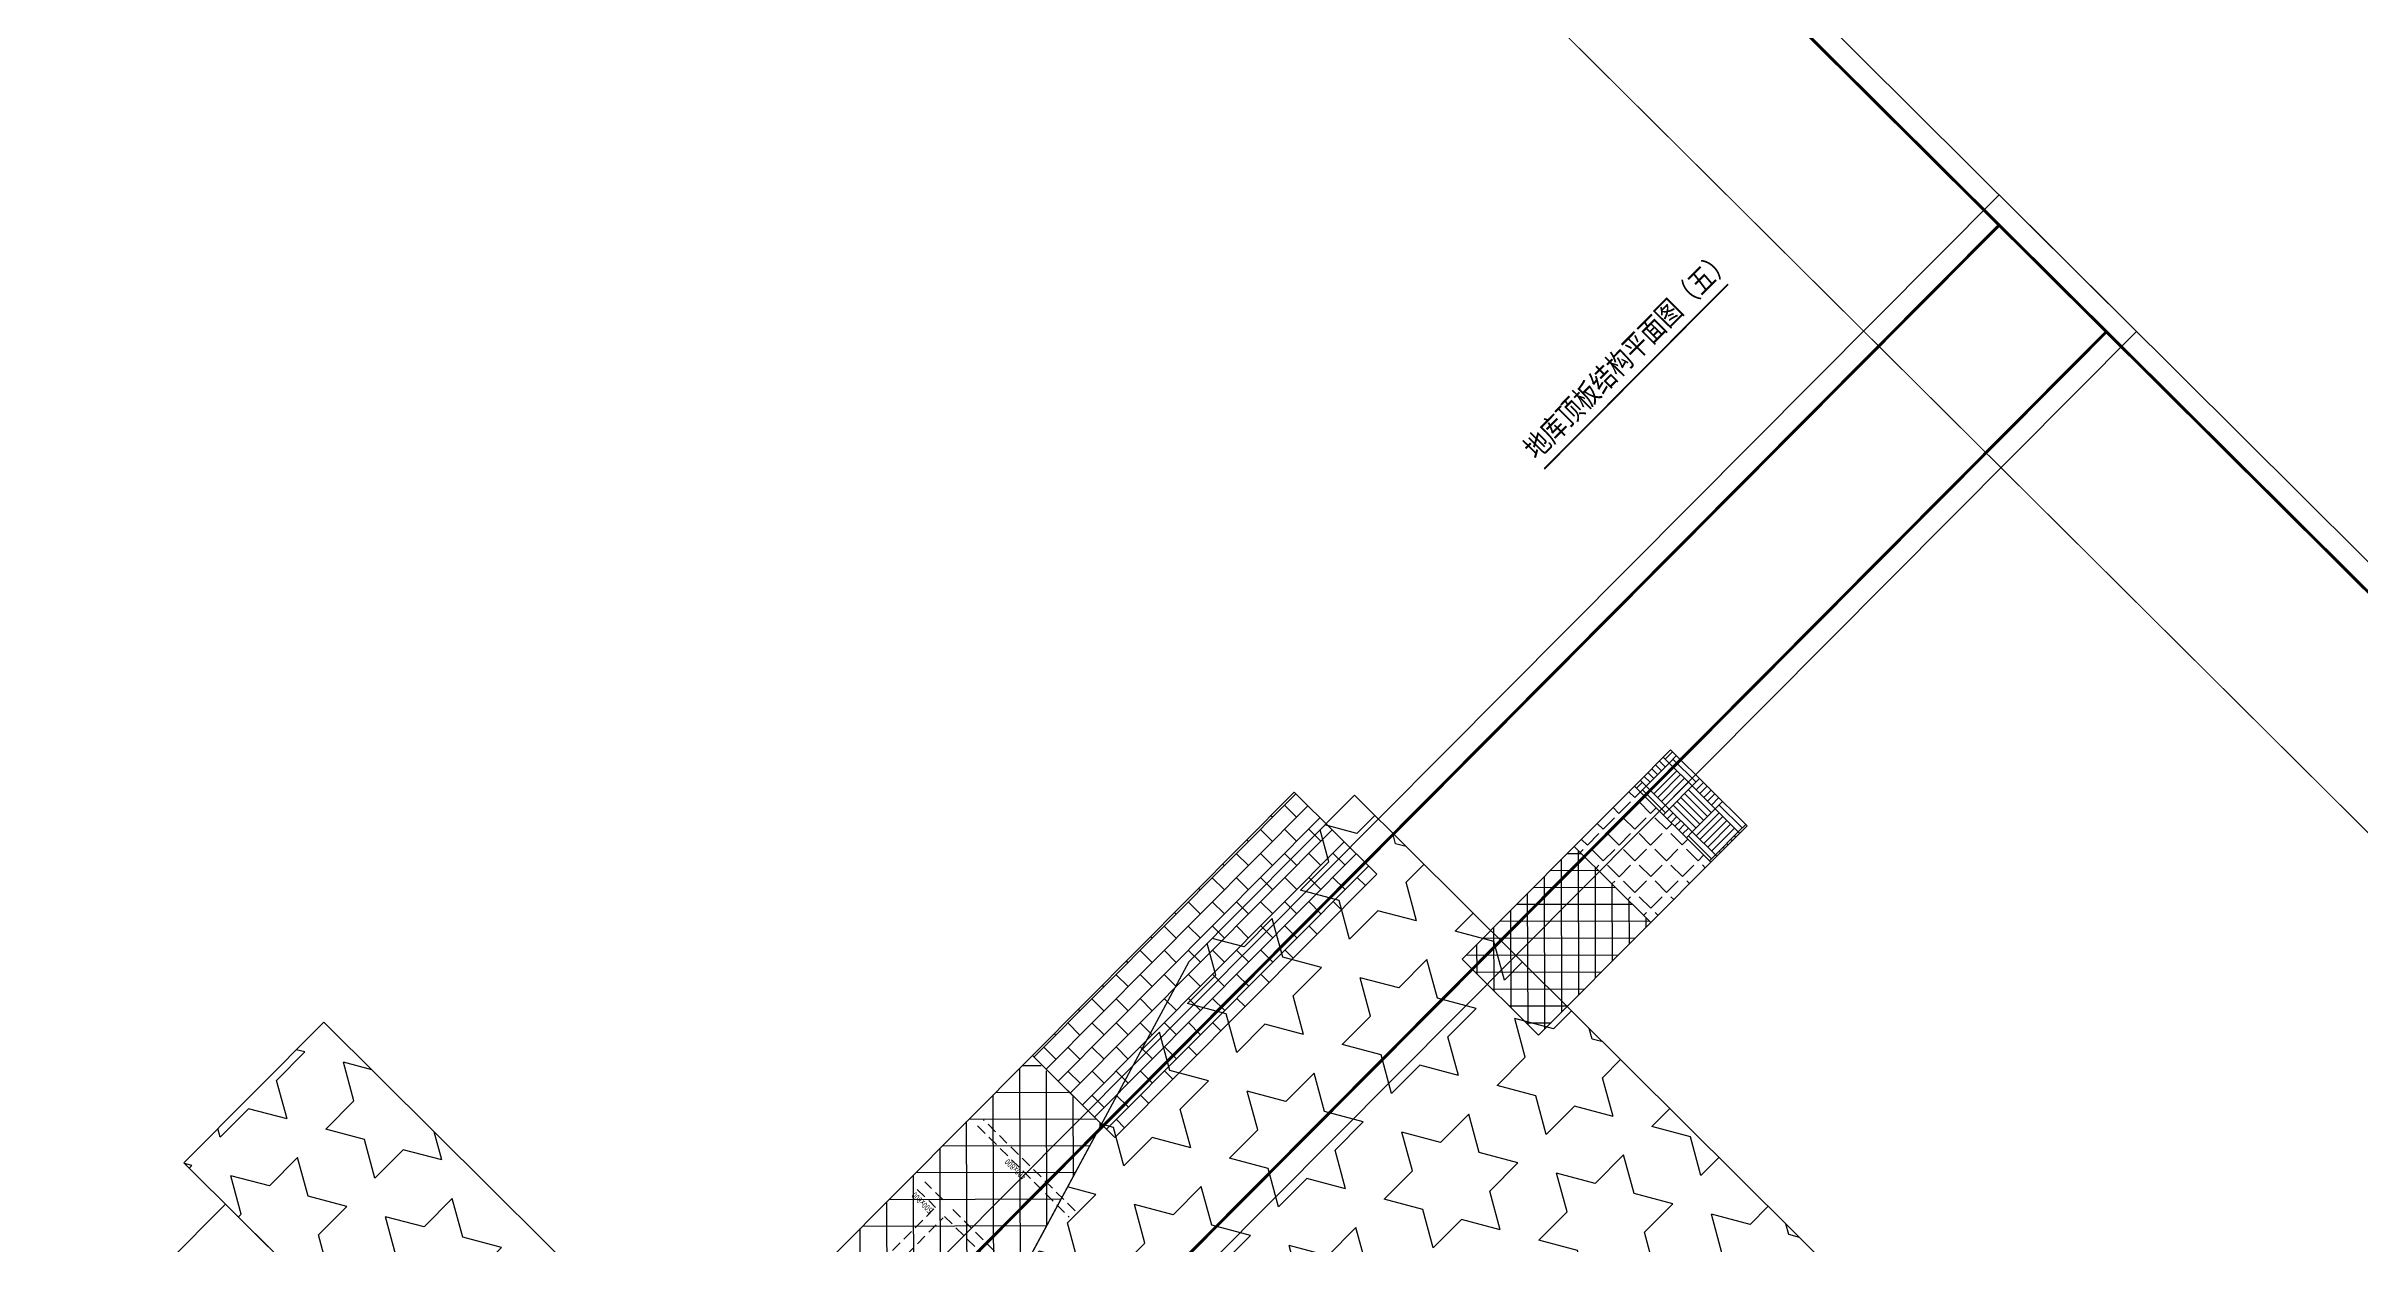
# Model space of a CAD drawing. Extents: x 175043 to 520012312, y -19343 to 3500891844.
# Drawn here: x 518793708 to 518902114, y 3499994614 to 3500050739 of the extents above; entities that cross this region are included whole.
import ezdxf
from ezdxf.enums import TextEntityAlignment as Align

# ---------------------------------------------------------------- set-up
doc = ezdxf.new("R2010")
doc.units = 0
doc.header["$LTSCALE"] = 1000
doc.header["$MEASUREMENT"] = 0
for name, pattern in [('__附着_A09-地下室平面_TEN25IWV_设计区$0$CENTER', [2, 1.25, -0.25, 0.25, -0.25]), ('__附着_A09-地下室平面_TEN25IWV_设计区$0$DOTE', [2.42, 2, -0.2, 0.02, -0.2]), ('DASHED', [0.75, 0.5, -0.25])]:
    doc.linetypes.add(name, pattern=pattern)
doc.layers.get('0').update_dxf_attribs({"linetype": 'CONTINUOUS'})
for name, color, linetype in [('__附着_A09-地下室平面_TEN25IWV_设计区$0$AD-AXIS-DIMS', 3, 'CONTINUOUS'), ('__附着_A09-地下室平面_TEN25IWV_设计区$0$XD-AXIS-AXIS', 1, '__附着_A09-地下室平面_TEN25IWV_设计区$0$CENTER'), ('AE-EQPM-TOLT', 70, 'CONTINUOUS'), ('S_BEAM', 4, 'DASHED'), ('S_BEAM_TEXT_HORZ', 7, 'CONTINUOUS'), ('S_PLAN_HACH', 254, 'CONTINUOUS'), ('S_PLAN_TOPC', 7, 'CONTINUOUS'), ('S_STAR', 243, 'CONTINUOUS')]:
    doc.layers.add(name, color=color, linetype=linetype)
doc.layers.add('内框', color=8, linetype='CONTINUOUS', plot=False)
doc.styles.add('__附着_A09-地下室平面_TEN25IWV_设计区$0$TH-STYLE3', font='tssdeng.shx', dxfattribs={"width": 0.7, "bigfont": 'tssdchn.shx'})
doc.styles.add('TH-STYLE2', font='', dxfattribs={"width": 0.8})
doc.styles.add('样式 1_yjk', font='Tssdeng.shx', dxfattribs={"width": 0.7, "bigfont": 'Tssdchn.shx'})
doc.styles.add('黑体', font='simhei.ttf')
doc.styles.get('TH-STYLE2').set_extended_font_data('STXihei')
doc.dimstyles.new('__附着_A09-地下室平面_TEN25IWV_设计区$0$TH-DIM150', dxfattribs={"dimscale": 150, "dimtxt": 2.5, "dimasz": 2, "dimexe": 1, "dimexo": 1, "dimgap": 0.8, "dimtad": 1, "dimdec": 0, "dimdsep": 46, "dimtxsty": '__附着_A09-地下室平面_TEN25IWV_设计区$0$TH-STYLE3', "dimblk1": '__附着_A09-地下室平面_TEN25IWV_设计区$0$_ArchTick', "dimblk2": '__附着_A09-地下室平面_TEN25IWV_设计区$0$_ArchTick', "dimsah": 1, "dimcen": -1, "dimclrd": 256, "dimclre": 256, "dimclrt": 256, "dimazin": 0, "dimtfac": 1, "dimtdec": 0, "dimtix": 1, "dimtmove": 2, "dimatfit": 0, "dimldrblk": '__附着_A09-地下室平面_TEN25IWV_设计区$0$_ArchTick', "dimfxl": 0, "dimtolj": 1, "dimtzin": 0, "dimlwd": -1, "dimlwe": -1, "dimarcsym": 0})

# ---------------------------------------------------------------- blocks, each defined once
blk = doc.blocks.new('THAPE_A0L_inner')
at = {"layer": '内框'}
blk.add_line((1179, 774), (1179, 802), dxfattribs=at)
blk.add_lwpolyline([(0, 0), (1189, 0), (1189, 841), (0, 841)], close=True, dxfattribs=at)
at = {"layer": '内框', "const_width": 1.4}
blk.add_lwpolyline([(25, 831), (25, 10), (1179, 10), (1179, 831)], close=True, dxfattribs=at)
at = {"layer": '内框', "const_width": 0.5}
blk.add_lwpolyline([(1099, 831), (1099, 10)], dxfattribs=at)
at = {"layer": '内框', "style": '黑体', "width": 0.8}
blk.add_attdef('内框名称', (66.2, 847), '', height=9, dxfattribs=at)
blk = doc.blocks.new('__附着_A09-地下室平面_TEN25IWV_设计区$0$_ArchTick')
at = {"color": 0, "linetype": 'ByBlock', "const_width": 0.4}
blk.add_lwpolyline([(-0.5, -0.5), (0.5, 0.5)], dxfattribs=at)
blk = doc.blocks.new('*D89')
at = {"layer": '__附着_A09-地下室平面_TEN25IWV_设计区$0$AD-AXIS-DIMS', "transparency": 16777216}
for p, q in [((-4800, 25200), (-5550, 25200)), ((-5400, 0), (-5400, 25200)), ((-4800, 0), (-5550, 0))]:
    blk.add_line(p, q, dxfattribs=at)
at = {"layer": '__附着_A09-地下室平面_TEN25IWV_设计区$0$AD-AXIS-DIMS', "transparency": 16777216, "xscale": 300, "yscale": 300, "zscale": 300}
for p, rotation in [((-5400, 25200), 90), ((-5400, 0), 270)]:
    blk.add_blockref('__附着_A09-地下室平面_TEN25IWV_设计区$0$_ArchTick', p, dxfattribs=dict(at, rotation=rotation))
at = {"layer": '__附着_A09-地下室平面_TEN25IWV_设计区$0$AD-AXIS-DIMS', "transparency": 16777216, "insert": (-5708, 12600), "char_height": 375, "attachment_point": 5, "rotation": 90, "style": '__附着_A09-地下室平面_TEN25IWV_设计区$0$TH-STYLE3'}
blk.add_mtext('\\A1;25200', dxfattribs=at)
blk = doc.blocks.new('__附着_A09-地下室平面_TEN25IWV_设计区$0$A$C3A6377CA')
at = {"layer": '__附着_A09-地下室平面_TEN25IWV_设计区$0$AD-AXIS-DIMS'}
dim = blk.add_linear_dim(base=(-5400, 25200), p1=(-4200, 0), p2=(-4200, 25200), angle=90, dimstyle='__附着_A09-地下室平面_TEN25IWV_设计区$0$TH-DIM150', dxfattribs=at)
dim.commit()
dim.dimension.update_dxf_attribs({"geometry": '*D89', "text_midpoint": (-5707.5, 12600)})

msp = doc.modelspace()

# ---------------------------------------------------------------- hatches: boundary and pattern name
at = {"layer": 'AE-EQPM-TOLT'}
h = msp.add_hatch(dxfattribs=at)
h.set_pattern_fill('AR-PARQ1', color=243, scale=500, angle=0.00003904)
h.set_pattern_definition([(135.1573, (518839106.9, 3499796143.7), (-2155.253, -5.918), [1524, -1524]), (135.1573, (518839286, 3499796323.8), (-2155.253, -5.918), [1524, -1524]), (135.1573, (518839465.1, 3499796503.9), (-2155.253, -5.918), [1524, -1524]), (135.1573, (518839644.2, 3499796684), (-2155.253, -5.918), [1524, -1524]), (135.1573, (518839823.3, 3499796864.1), (-2155.253, -5.918), [1524, -1524]), (135.1573, (518840002.5, 3499797044.2), (-2155.253, -5.918), [1524, -1524]), (135.1573, (518840181.6, 3499797224.3), (-2155.253, -5.918), [1524, -1524]), (45.1573, (518838026.3, 3499797218.4), (2155.253, 5.918), [1524, -1524]), (45.1573, (518837846.2, 3499797397.5), (2155.253, 5.918), [1524, -1524]), (45.1573, (518837666.1, 3499797576.6), (2155.253, 5.918), [1524, -1524]), (45.1573, (518837486, 3499797755.7), (2155.253, 5.918), [1524, -1524]), (45.1573, (518837306, 3499797934.8), (2155.253, 5.918), [1524, -1524]), (45.1573, (518837125.8, 3499798113.9), (2155.253, 5.918), [1524, -1524]), (45.1573, (518836945.7, 3499798293), (2155.253, 5.918), [1524, -1524])])
h.paths.add_polyline_path([(518873403.9679, 3500014204.3554), (518871711.5781, 3500012502.6455), (518868130.8968, 3500016063.7158), (518869823.2866, 3500017765.4257)])
h = msp.add_hatch(dxfattribs=at)
h.set_pattern_fill('ANGLE', color=243, scale=300, angle=0.00003904)
h.set_pattern_definition([(45.15733, (518839106.9, 3499796143.7), (-742.9027, 738.834), [762, -285.75]), (135.15733, (518839106.9, 3499796143.7), (-738.834, -742.9027), [762, -285.75])])
h.paths.add_polyline_path([(518865310.247, 3500013227.5326), (518868130.8968, 3500016063.7158), (518871711.5781, 3500012502.6455), (518868890.9283, 3500009666.4623)])
h = msp.add_hatch(dxfattribs=at)
h.set_pattern_fill('AR-B816', color=243, scale=100)
h.set_pattern_definition([(45.1573, (518829702.5, 3500002098.85), (-567.237, 564.13), []), (135.1573, (518829702.5, 3500002098.85), (-1131.367, -3.107), [800, -800])])
h.paths.add_polyline_path([(518839916.6624, 3500003435.0163), (518852186.5206, 3500015772.4409), (518856050.6812, 3500011929.4439), (518843780.823, 3499999592.0193)])
h = msp.add_hatch(dxfattribs=at)
h.set_pattern_fill('ANSI37', color=243, scale=500, angle=0.00003904)
h.set_pattern_definition([(90.15733, (518839106.9, 3499796143.7), (-793.747, -2.1796), []), (180.15733, (518839106.9, 3499796143.7), (2.1796, -793.747), [])])
h.paths.add_polyline_path([(518860056.7869, 3500007945.1415), (518865310.247, 3500013227.5326), (518868890.9283, 3500009666.4623), (518863637.4681, 3500004384.0711)])
h = msp.add_hatch(dxfattribs=at)
h.set_pattern_fill('ANSI37,_O', color=243, scale=10000, angle=0.00003904)
h.set_pattern_definition([(90.1577, (518556661.9, 3499608429.6), (-1249.9953, -3.4406), []), (180.1577, (518556661.9, 3499608429.6), (3.4406, -1249.9953), [])])
h.paths.add_polyline_path([(518877663.3414, 3499956515.4765), (518892119.6264, 3499971051.389), (518887227.2104, 3499975917.0099), (518872771.3448, 3499961381.532), (518854655.2248, 3499979398.4323), (518853244.8983, 3499977980.3424), (518838870.2675, 3499992276.2451), (518843149.9162, 3500000219.4702), (518839881.4958, 3500003399.6426), (518824191.4884, 3499987623.2553), (518867301.4854, 3499944749.3664), (518869240.6553, 3499946699.2648), (518893206.4031, 3499922864.7744), (518891126.313, 3499920773.1797), (518900489.7761, 3499911460.9991), (518890864.1683, 3499901782.3828), (518897206.2624, 3499895475.0236), (518900837.8529, 3499899126.6134), (518911468.2738, 3499909780.1235), (518911450.5476, 3499909797.7526), (518911944.1613, 3499910294.0847), (518912440.4934, 3499909800.471), (518912349.1518, 3499909708.6263), (518916582.5238, 3499904534.8604), (518916591.5109, 3499904543.897), (518917087.8429, 3499904050.2832), (518916594.2695, 3499903553.9921), (518922226.2898, 3499897954.3147), (518923759.5194, 3499896119.469), (518924893.0166, 3499894118.9437), (518925887.5984, 3499890847.2604), (518949445.9786, 3499914039.0059), (518930868.9789, 3499932514.2618), (518916412.6939, 3499917978.3493)])
h.paths.add_polyline_path([(518931498.1165, 3499896488.6685), (518926283.184, 3499901675.0455), (518928257.643, 3499903660.3757), (518933472.5756, 3499898473.9987)], flags=16)
at = {"layer": 'S_PLAN_HACH', "transparency": 33554508}
h = msp.add_hatch(dxfattribs=at)
h.set_pattern_fill('STARS', color=256, scale=15000)
h.set_pattern_definition([(45.1573, (518829702.5, 3500002099), (-2302.7, 2290.08), [1875, -1875]), (105.1573, (518829702.5, 3500002099), (-3134.62, -849.15), [1875, -1875]), (165.1573, (518829212.2, 3500003908.6), (-831.92, -3139.23), [1875, -1875])])
h.paths.add_polyline_path([(518872771.3448, 3499961381.532), (518891070.3101, 3499979781.2703), (518855015.3316, 3500015638.7803), (518847251.4931, 3500007832.1861), (518838870.2675, 3499992276.2451), (518853244.8999, 3499977980.3407), (518854655.2248, 3499979398.4323)])
h = msp.add_hatch(dxfattribs=at)
h.set_pattern_fill('STARS', color=256, scale=15000)
h.set_pattern_definition([(45.1573, (518774045.8, 3499953226.2), (-2302.69, 2290.08), [1875, -1875]), (105.1573, (518774045.8, 3499953226.2), (-3134.62, -849.15), [1875, -1875]), (165.1573, (518773555.5, 3499955036), (-831.92, -3139.23), [1875, -1875])])
h.paths.add_polyline_path([(518888567.9791, 3499899623.5201), (518900414.7185, 3499911535.4861), (518891126.2239, 3499920773.1194), (518893206.3962, 3499922864.7675), (518869240.6621, 3499946699.2717), (518867301.214, 3499944749.6363), (518861203.665, 3499950813.7657), (518806713.5272, 3500005005.5304), (518800155.5818, 3499998411.4738), (518821356.0367, 3499977327.1067), (518815432.6689, 3499971371.1255), (518847091.5503, 3499939885.5995), (518845116.4746, 3499937899.6492), (518870642.7231, 3499912514.4147), (518873110.7932, 3499914996.0737)])
h.paths.add_polyline_path([(518829345.7282, 3499977561.1752), (518831813.7257, 3499980042.7641), (518837486.1205, 3499974401.4964), (518835018.1182, 3499971919.9028)], flags=16)
h.paths.add_polyline_path([(518835230.8037, 3499971708.3234), (518837698.806, 3499974189.9171), (518843442.0757, 3499968478.1024), (518840974.0734, 3499965996.5087)], flags=16)
h.paths.add_polyline_path([(518841186.3346, 3499965784.5027), (518843654.3369, 3499968266.0964), (518849397.6066, 3499962554.2815), (518846929.6043, 3499960072.6879)], flags=16)
h.paths.add_polyline_path([(518847178.0319, 3499959897.0223), (518849610.3057, 3499962342.7412), (518855176.3272, 3499956807.204), (518852744.0535, 3499954361.4851)], flags=16)
h.paths.add_polyline_path([(518823318.8423, 3499983555.0604), (518825786.8408, 3499986036.6502), (518831601.0167, 3499980254.318), (518829124.9573, 3499977764.6262)], flags=16)
h.paths.add_polyline_path([(518884958.9271, 3499926413.1363), (518887285.952, 3499928752.9175), (518892993.77, 3499923076.3602), (518890666.7452, 3499920736.579)], flags=16)
h.paths.add_polyline_path([(518879002.8802, 3499932336.4382), (518881329.9051, 3499934676.2195), (518887073.1748, 3499928964.4047), (518884746.1499, 3499926624.6234)], flags=16)
h.paths.add_polyline_path([(518873046.9036, 3499938259.8107), (518875373.9284, 3499940599.592), (518881117.1981, 3499934887.7772), (518878790.1733, 3499932547.9959)], flags=16)
h.paths.add_polyline_path([(518867126.3748, 3499944147.9216), (518869453.3997, 3499946487.7029), (518875161.2176, 3499940811.1458), (518872834.1927, 3499938471.3645)], flags=16)
h.paths.add_polyline_path([(518887184.0913, 3499901422.9247), (518892508.2212, 3499906776.0668), (518893890.7852, 3499905401.0747), (518888566.8084, 3499900047.7788)], flags=16)
h.paths.add_polyline_path([(518892719.6976, 3499906988.8541), (518898466.7712, 3499912767.5768), (518899849.4104, 3499911392.5099), (518894102.3368, 3499905613.7872)], flags=16)

# ---------------------------------------------------------------- linework, layer by layer
at = {"layer": 'AE-EQPM-TOLT', "color": 243}
for points in [[(518873403.9679, 3500014204.3554), (518871711.5781, 3500012502.6455), (518868130.8968, 3500016063.7158), (518869823.2866, 3500017765.4257)], [(518865310.247, 3500013227.5326), (518868130.8968, 3500016063.7158), (518871711.5781, 3500012502.6455), (518868890.9283, 3500009666.4623)], [(518839916.6624, 3500003435.0163), (518852186.5206, 3500015772.4409), (518856050.6812, 3500011929.4439), (518843780.823, 3499999592.0193)], [(518860056.7869, 3500007945.1415), (518865310.247, 3500013227.5326), (518868890.9283, 3500009666.4623), (518863637.4681, 3500004384.0711)]]:
    msp.add_lwpolyline(points, close=True, dxfattribs=at)
msp.add_lwpolyline([(518838870.2675, 3499992276.2451), (518843149.9162, 3500000219.4702), (518839916.3956, 3500003435.2817), (518824191.217, 3499987623.5253)], dxfattribs=at)
at = {"layer": 'S_BEAM'}
for p, q in [((518837344.6878, 3500000139.9633), (518841634.4871, 3499995873.6661)), ((518841916.5523, 3499996157.2842), (518837626.7528, 3500000423.5816)), ((518835727.8259, 3499996670.6504), (518834876.9709, 3499997516.8453)), ((518834524.3897, 3499997162.3224), (518835375.2446, 3499996316.1275)), ((518835304.7023, 3499996245.2489), (518830403.8598, 3499991317.4175)), ((518830829.2873, 3499990894.3201), (518835730.1297, 3499995822.1514)), ((518835800.6778, 3499995893.0357), (518839381.48, 3499992332.0348)), ((518839734.0612, 3499992686.5577), (518836153.259, 3499996247.5586))]:
    msp.add_line(p, q, dxfattribs=at)
at = {"layer": 'S_PLAN_HACH', "transparency": 33554559}
msp.add_lwpolyline([(518872771.3448, 3499961381.532), (518891070.3101, 3499979781.2703), (518855015.3316, 3500015638.7803), (518847251.4931, 3500007832.1861), (518838870.2675, 3499992276.2451), (518853244.8999, 3499977980.3407), (518854655.2248, 3499979398.4323)], close=True, dxfattribs=at)
at = {"layer": 'S_PLAN_HACH', "transparency": 33554508}
msp.add_lwpolyline([(518888567.9791, 3499899623.5201), (518900414.7185, 3499911535.4861), (518891126.2239, 3499920773.1194), (518893206.3962, 3499922864.7675), (518869240.6621, 3499946699.2717), (518867301.214, 3499944749.6363), (518861203.665, 3499950813.7657), (518806713.5272, 3500005005.5304), (518800155.5818, 3499998411.4738), (518821356.0367, 3499977327.1067), (518815432.6689, 3499971371.1255), (518847091.5503, 3499939885.5995), (518845116.4746, 3499937899.6492), (518870642.7231, 3499912514.4147), (518873110.7932, 3499914996.0737)], close=True, dxfattribs=at)
at = {"layer": 'S_PLAN_TOPC', "const_width": 80}
msp.add_lwpolyline([(518863899.9653, 3500030925.8374), (518872516.3922, 3500039589.7051)], dxfattribs=at)
at = {"layer": 'S_STAR'}
msp.add_lwpolyline([(518815855.3411, 3499971797.0008), (518796605.1288, 3499990941.6762), (518802105.3881, 3499996472.2193), (518821355.6003, 3499977327.5438)], close=True, dxfattribs=at)

# ---------------------------------------------------------------- block references
at = {"layer": '__附着_A09-地下室平面_TEN25IWV_设计区$0$XD-AXIS-AXIS', "linetype": '__附着_A09-地下室平面_TEN25IWV_设计区$0$DOTE', "rotation": 45.15729833471909}
msp.add_blockref('__附着_A09-地下室平面_TEN25IWV_设计区$0$A$C3A6377CA', (518924039.8762, 3500049312.8649), dxfattribs=at)
at = {"layer": '内框', "xscale": 100, "yscale": 100, "zscale": 100, "rotation": 45.15729833413873}
for p in [(518807813.235, 3499953057.0416), (518861001.1411, 3499900160.3781)]:
    msp.add_blockref('THAPE_A0L_inner', p, dxfattribs=at)

# ---------------------------------------------------------------- texts
at = {"layer": 'S_BEAM_TEXT_HORZ', "linetype": 'Continuous', "style": '样式 1_yjk', "width": 0.7}
for s, p in [('400x800', (518839221.5236, 3499998203.1943)), ('500x800', (518834853.7394, 3499996642.6703))]:
    msp.add_text(s, height=300, rotation=135.157326791, dxfattribs=at).set_placement(p, align=Align.CENTER)
at = {"layer": 'S_PLAN_TOPC', "style": 'TH-STYLE2', "width": 0.8}
msp.add_text('地库顶板结构平面图（五）', height=1000, rotation=45.157292971, dxfattribs=at).set_placement((518863754.1967, 3500031100.5456), align=Align.BOTTOM_LEFT)

doc.saveas('drawing.dxf')
